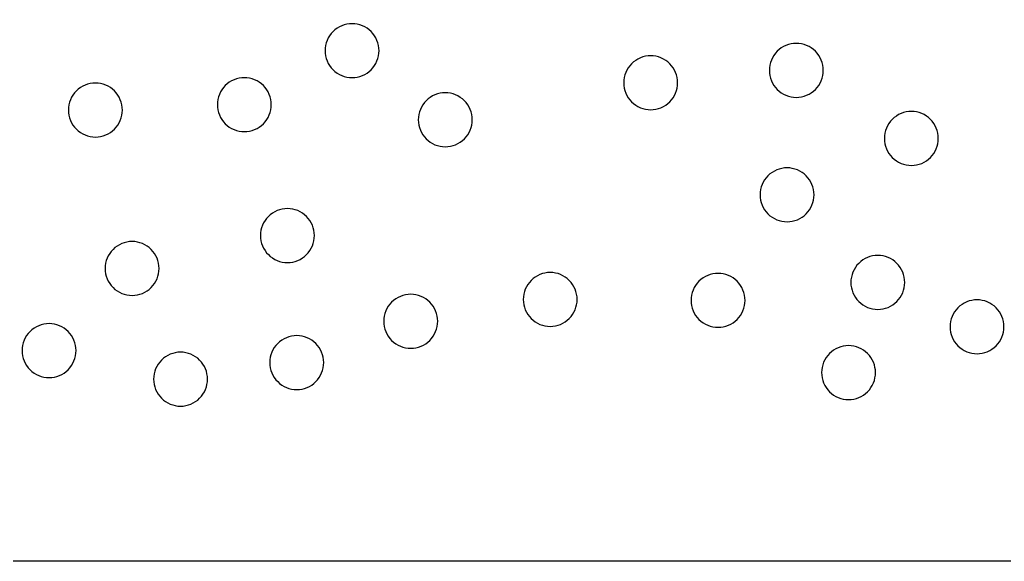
# Model space of a CAD drawing. Header units: millimetres. Extents: x 0 to 406, y 0 to 84.
# Drawn here: x 279.7 to 334.5, y 0 to 30.1 of the extents above; entities that cross this region are included whole.
import ezdxf

# ---------------------------------------------------------------- set-up
doc = ezdxf.new("R2010")
doc.units = ezdxf.units.MM

msp = doc.modelspace()

# ---------------------------------------------------------------- linework, layer by layer
at = {"color": 0}
for points in [[(0, 0), (0, 83.82), (406.4, 83.82), (406.4, 0), (0, 0)], [(299.187, 27.239), (299.296, 27.337), (299.395, 27.447), (299.483, 27.565), (299.558, 27.691), (299.621, 27.824), (299.671, 27.963), (299.707, 28.106), (299.728, 28.251), (299.735, 28.398), (299.728, 28.545), (299.707, 28.691), (299.671, 28.834), (299.621, 28.972), (299.558, 29.105), (299.483, 29.232), (299.395, 29.35), (299.296, 29.459), (299.187, 29.558), (299.069, 29.645), (298.942, 29.721), (298.809, 29.784), (298.671, 29.834), (298.528, 29.869), (298.382, 29.891), (298.235, 29.898), (298.088, 29.891), (297.943, 29.869), (297.8, 29.834), (297.661, 29.784), (297.528, 29.721), (297.402, 29.645), (297.284, 29.558), (297.175, 29.459), (297.076, 29.35), (296.988, 29.232), (296.912, 29.105), (296.85, 28.972), (296.8, 28.834), (296.764, 28.691), (296.743, 28.545), (296.735, 28.398), (296.743, 28.251), (296.764, 28.106), (296.8, 27.963), (296.85, 27.824), (296.912, 27.691), (296.988, 27.565), (297.076, 27.447), (297.175, 27.337), (297.284, 27.239), (297.402, 27.151), (297.528, 27.075), (297.661, 27.012), (297.8, 26.963), (297.943, 26.927), (298.088, 26.905), (298.235, 26.898), (298.382, 26.905), (298.528, 26.927), (298.671, 26.963), (298.809, 27.012), (298.942, 27.075), (299.069, 27.151), (299.187, 27.239)], [(324.008, 26.241), (324.107, 26.35), (324.194, 26.468), (324.27, 26.594), (324.333, 26.727), (324.383, 26.866), (324.418, 27.009), (324.44, 27.154), (324.447, 27.301), (324.44, 27.448), (324.418, 27.594), (324.383, 27.737), (324.333, 27.875), (324.27, 28.008), (324.194, 28.135), (324.107, 28.253), (324.008, 28.362), (323.899, 28.461), (323.78, 28.549), (323.654, 28.624), (323.521, 28.687), (323.383, 28.737), (323.24, 28.773), (323.094, 28.794), (322.947, 28.801), (322.8, 28.794), (322.655, 28.773), (322.512, 28.737), (322.373, 28.687), (322.24, 28.624), (322.114, 28.549), (321.996, 28.461), (321.886, 28.362), (321.788, 28.253), (321.7, 28.135), (321.624, 28.008), (321.561, 27.875), (321.512, 27.737), (321.476, 27.594), (321.454, 27.448), (321.447, 27.301), (321.454, 27.154), (321.476, 27.009), (321.512, 26.866), (321.561, 26.727), (321.624, 26.594), (321.7, 26.468), (321.788, 26.35), (321.886, 26.241), (321.996, 26.142), (322.114, 26.054), (322.24, 25.978), (322.373, 25.916), (322.512, 25.866), (322.655, 25.83), (322.8, 25.809), (322.947, 25.801), (323.094, 25.809), (323.24, 25.83), (323.383, 25.866), (323.521, 25.916), (323.654, 25.978), (323.78, 26.054), (323.899, 26.142), (324.008, 26.241)], [(315.907, 25.552), (316.006, 25.661), (316.094, 25.779), (316.169, 25.905), (316.232, 26.038), (316.282, 26.177), (316.318, 26.32), (316.339, 26.465), (316.346, 26.612), (316.339, 26.759), (316.318, 26.905), (316.282, 27.048), (316.232, 27.186), (316.169, 27.32), (316.094, 27.446), (316.006, 27.564), (315.907, 27.673), (315.798, 27.772), (315.68, 27.86), (315.553, 27.935), (315.42, 27.998), (315.282, 28.048), (315.139, 28.084), (314.993, 28.105), (314.846, 28.112), (314.699, 28.105), (314.554, 28.084), (314.411, 28.048), (314.272, 27.998), (314.139, 27.935), (314.013, 27.86), (313.895, 27.772), (313.786, 27.673), (313.687, 27.564), (313.599, 27.446), (313.523, 27.32), (313.461, 27.186), (313.411, 27.048), (313.375, 26.905), (313.354, 26.759), (313.346, 26.612), (313.354, 26.465), (313.375, 26.32), (313.411, 26.177), (313.461, 26.038), (313.523, 25.905), (313.599, 25.779), (313.687, 25.661), (313.786, 25.552), (313.895, 25.453), (314.013, 25.365), (314.139, 25.29), (314.272, 25.227), (314.411, 25.177), (314.554, 25.141), (314.699, 25.12), (314.846, 25.112), (314.993, 25.12), (315.139, 25.141), (315.282, 25.177), (315.42, 25.227), (315.553, 25.29), (315.68, 25.365), (315.798, 25.453), (315.907, 25.552)], [(293.302, 24.335), (293.401, 24.444), (293.489, 24.562), (293.565, 24.688), (293.628, 24.821), (293.677, 24.96), (293.713, 25.103), (293.735, 25.248), (293.742, 25.395), (293.735, 25.542), (293.713, 25.688), (293.677, 25.831), (293.628, 25.969), (293.565, 26.102), (293.489, 26.229), (293.401, 26.347), (293.302, 26.456), (293.193, 26.555), (293.075, 26.642), (292.949, 26.718), (292.816, 26.781), (292.677, 26.831), (292.534, 26.866), (292.389, 26.888), (292.242, 26.895), (292.095, 26.888), (291.949, 26.866), (291.806, 26.831), (291.668, 26.781), (291.535, 26.718), (291.408, 26.642), (291.29, 26.555), (291.181, 26.456), (291.082, 26.347), (290.995, 26.229), (290.919, 26.102), (290.856, 25.969), (290.806, 25.831), (290.771, 25.688), (290.749, 25.542), (290.742, 25.395), (290.749, 25.248), (290.771, 25.103), (290.806, 24.96), (290.856, 24.821), (290.919, 24.688), (290.995, 24.562), (291.082, 24.444), (291.181, 24.335), (291.29, 24.236), (291.408, 24.148), (291.535, 24.072), (291.668, 24.009), (291.806, 23.96), (291.949, 23.924), (292.095, 23.902), (292.242, 23.895), (292.389, 23.902), (292.534, 23.924), (292.677, 23.96), (292.816, 24.009), (292.949, 24.072), (293.075, 24.148), (293.193, 24.236), (293.302, 24.335)], [(285.019, 24.036), (285.118, 24.145), (285.206, 24.263), (285.281, 24.389), (285.344, 24.522), (285.394, 24.661), (285.43, 24.804), (285.451, 24.949), (285.458, 25.096), (285.451, 25.244), (285.43, 25.389), (285.394, 25.532), (285.344, 25.671), (285.281, 25.804), (285.206, 25.93), (285.118, 26.048), (285.019, 26.157), (284.91, 26.256), (284.792, 26.344), (284.666, 26.419), (284.533, 26.482), (284.394, 26.532), (284.251, 26.568), (284.106, 26.589), (283.958, 26.596), (283.811, 26.589), (283.666, 26.568), (283.523, 26.532), (283.384, 26.482), (283.251, 26.419), (283.125, 26.344), (283.007, 26.256), (282.898, 26.157), (282.799, 26.048), (282.711, 25.93), (282.636, 25.804), (282.573, 25.671), (282.523, 25.532), (282.487, 25.389), (282.466, 25.244), (282.458, 25.096), (282.466, 24.949), (282.487, 24.804), (282.523, 24.661), (282.573, 24.522), (282.636, 24.389), (282.711, 24.263), (282.799, 24.145), (282.898, 24.036), (283.007, 23.937), (283.125, 23.849), (283.251, 23.774), (283.384, 23.711), (283.523, 23.661), (283.666, 23.625), (283.811, 23.604), (283.958, 23.596), (284.106, 23.604), (284.251, 23.625), (284.394, 23.661), (284.533, 23.711), (284.666, 23.774), (284.792, 23.849), (284.91, 23.937), (285.019, 24.036)], [(304.481, 23.495), (304.58, 23.604), (304.667, 23.722), (304.743, 23.848), (304.806, 23.982), (304.856, 24.12), (304.891, 24.263), (304.913, 24.409), (304.92, 24.556), (304.913, 24.703), (304.891, 24.848), (304.856, 24.991), (304.806, 25.13), (304.743, 25.263), (304.667, 25.389), (304.58, 25.507), (304.481, 25.616), (304.372, 25.715), (304.254, 25.803), (304.127, 25.878), (303.994, 25.941), (303.856, 25.991), (303.713, 26.027), (303.567, 26.048), (303.42, 26.056), (303.273, 26.048), (303.128, 26.027), (302.985, 25.991), (302.846, 25.941), (302.713, 25.878), (302.587, 25.803), (302.469, 25.715), (302.36, 25.616), (302.261, 25.507), (302.173, 25.389), (302.097, 25.263), (302.034, 25.13), (301.985, 24.991), (301.949, 24.848), (301.927, 24.703), (301.92, 24.556), (301.927, 24.409), (301.949, 24.263), (301.985, 24.12), (302.034, 23.982), (302.097, 23.848), (302.173, 23.722), (302.261, 23.604), (302.36, 23.495), (302.469, 23.396), (302.587, 23.308), (302.713, 23.233), (302.846, 23.17), (302.985, 23.12), (303.128, 23.084), (303.273, 23.063), (303.42, 23.056), (303.567, 23.063), (303.713, 23.084), (303.856, 23.12), (303.994, 23.17), (304.127, 23.233), (304.254, 23.308), (304.372, 23.396), (304.481, 23.495)], [(330.408, 22.456), (330.507, 22.565), (330.594, 22.684), (330.67, 22.81), (330.733, 22.943), (330.782, 23.081), (330.818, 23.224), (330.84, 23.37), (330.847, 23.517), (330.84, 23.664), (330.818, 23.81), (330.782, 23.952), (330.733, 24.091), (330.67, 24.224), (330.594, 24.35), (330.507, 24.469), (330.408, 24.578), (330.299, 24.676), (330.18, 24.764), (330.054, 24.84), (329.921, 24.903), (329.782, 24.952), (329.64, 24.988), (329.494, 25.01), (329.347, 25.017), (329.2, 25.01), (329.054, 24.988), (328.912, 24.952), (328.773, 24.903), (328.64, 24.84), (328.514, 24.764), (328.395, 24.676), (328.286, 24.578), (328.188, 24.469), (328.1, 24.35), (328.024, 24.224), (327.961, 24.091), (327.912, 23.952), (327.876, 23.81), (327.854, 23.664), (327.847, 23.517), (327.854, 23.37), (327.876, 23.224), (327.912, 23.081), (327.961, 22.943), (328.024, 22.81), (328.1, 22.684), (328.188, 22.565), (328.286, 22.456), (328.395, 22.357), (328.514, 22.27), (328.64, 22.194), (328.773, 22.131), (328.912, 22.082), (329.054, 22.046), (329.2, 22.024), (329.347, 22.017), (329.494, 22.024), (329.64, 22.046), (329.782, 22.082), (329.921, 22.131), (330.054, 22.194), (330.18, 22.27), (330.299, 22.357), (330.408, 22.456)], [(323.492, 19.321), (323.591, 19.43), (323.679, 19.548), (323.755, 19.674), (323.817, 19.807), (323.867, 19.946), (323.903, 20.089), (323.924, 20.234), (323.932, 20.381), (323.924, 20.528), (323.903, 20.674), (323.867, 20.817), (323.817, 20.955), (323.755, 21.088), (323.679, 21.215), (323.591, 21.333), (323.492, 21.442), (323.383, 21.541), (323.265, 21.629), (323.139, 21.704), (323.006, 21.767), (322.867, 21.817), (322.724, 21.852), (322.579, 21.874), (322.432, 21.881), (322.285, 21.874), (322.139, 21.852), (321.996, 21.817), (321.858, 21.767), (321.725, 21.704), (321.598, 21.629), (321.48, 21.541), (321.371, 21.442), (321.272, 21.333), (321.184, 21.215), (321.109, 21.088), (321.046, 20.955), (320.996, 20.817), (320.96, 20.674), (320.939, 20.528), (320.932, 20.381), (320.939, 20.234), (320.96, 20.089), (320.996, 19.946), (321.046, 19.807), (321.109, 19.674), (321.184, 19.548), (321.272, 19.43), (321.371, 19.321), (321.48, 19.222), (321.598, 19.134), (321.725, 19.058), (321.858, 18.995), (321.996, 18.946), (322.139, 18.91), (322.285, 18.889), (322.432, 18.881), (322.579, 18.889), (322.724, 18.91), (322.867, 18.946), (323.006, 18.995), (323.139, 19.058), (323.265, 19.134), (323.383, 19.222), (323.492, 19.321)], [(295.701, 17.054), (295.799, 17.164), (295.887, 17.282), (295.963, 17.408), (296.026, 17.541), (296.075, 17.68), (296.111, 17.823), (296.133, 17.968), (296.14, 18.115), (296.133, 18.262), (296.111, 18.408), (296.075, 18.551), (296.026, 18.689), (295.963, 18.822), (295.887, 18.949), (295.799, 19.067), (295.701, 19.176), (295.591, 19.275), (295.473, 19.362), (295.347, 19.438), (295.214, 19.501), (295.075, 19.551), (294.933, 19.586), (294.787, 19.608), (294.64, 19.615), (294.493, 19.608), (294.347, 19.586), (294.204, 19.551), (294.066, 19.501), (293.933, 19.438), (293.807, 19.362), (293.688, 19.275), (293.579, 19.176), (293.48, 19.067), (293.393, 18.949), (293.317, 18.822), (293.254, 18.689), (293.204, 18.551), (293.169, 18.408), (293.147, 18.262), (293.14, 18.115), (293.147, 17.968), (293.169, 17.823), (293.204, 17.68), (293.254, 17.541), (293.317, 17.408), (293.393, 17.282), (293.48, 17.164), (293.579, 17.054), (293.688, 16.956), (293.807, 16.868), (293.933, 16.792), (294.066, 16.729), (294.204, 16.68), (294.347, 16.644), (294.493, 16.622), (294.64, 16.615), (294.787, 16.622), (294.933, 16.644), (295.075, 16.68), (295.214, 16.729), (295.347, 16.792), (295.473, 16.868), (295.591, 16.956), (295.701, 17.054)], [(287.06, 15.224), (287.159, 15.333), (287.247, 15.451), (287.322, 15.577), (287.385, 15.71), (287.435, 15.849), (287.47, 15.992), (287.492, 16.137), (287.499, 16.284), (287.492, 16.431), (287.47, 16.577), (287.435, 16.72), (287.385, 16.858), (287.322, 16.991), (287.247, 17.118), (287.159, 17.236), (287.06, 17.345), (286.951, 17.444), (286.833, 17.532), (286.706, 17.607), (286.573, 17.67), (286.435, 17.72), (286.292, 17.756), (286.146, 17.777), (285.999, 17.784), (285.852, 17.777), (285.707, 17.756), (285.564, 17.72), (285.425, 17.67), (285.292, 17.607), (285.166, 17.532), (285.048, 17.444), (284.939, 17.345), (284.84, 17.236), (284.752, 17.118), (284.676, 16.991), (284.613, 16.858), (284.564, 16.72), (284.528, 16.577), (284.507, 16.431), (284.499, 16.284), (284.507, 16.137), (284.528, 15.992), (284.564, 15.849), (284.613, 15.71), (284.676, 15.577), (284.752, 15.451), (284.84, 15.333), (284.939, 15.224), (285.048, 15.125), (285.166, 15.037), (285.292, 14.961), (285.425, 14.899), (285.564, 14.849), (285.707, 14.813), (285.852, 14.792), (285.999, 14.784), (286.146, 14.792), (286.292, 14.813), (286.435, 14.849), (286.573, 14.899), (286.706, 14.961), (286.833, 15.037), (286.951, 15.125), (287.06, 15.224)], [(328.541, 14.45), (328.64, 14.559), (328.727, 14.677), (328.803, 14.803), (328.866, 14.936), (328.916, 15.075), (328.951, 15.218), (328.973, 15.363), (328.98, 15.51), (328.973, 15.657), (328.951, 15.803), (328.916, 15.946), (328.866, 16.084), (328.803, 16.217), (328.727, 16.344), (328.64, 16.462), (328.541, 16.571), (328.432, 16.67), (328.314, 16.757), (328.187, 16.833), (328.054, 16.896), (327.916, 16.946), (327.773, 16.981), (327.627, 17.003), (327.48, 17.01), (327.333, 17.003), (327.188, 16.981), (327.045, 16.946), (326.906, 16.896), (326.773, 16.833), (326.647, 16.757), (326.529, 16.67), (326.42, 16.571), (326.321, 16.462), (326.233, 16.344), (326.157, 16.217), (326.094, 16.084), (326.045, 15.946), (326.009, 15.803), (325.987, 15.657), (325.98, 15.51), (325.987, 15.363), (326.009, 15.218), (326.045, 15.075), (326.094, 14.936), (326.157, 14.803), (326.233, 14.677), (326.321, 14.559), (326.42, 14.45), (326.529, 14.351), (326.647, 14.263), (326.773, 14.187), (326.906, 14.124), (327.045, 14.075), (327.188, 14.039), (327.333, 14.017), (327.48, 14.01), (327.627, 14.017), (327.773, 14.039), (327.916, 14.075), (328.054, 14.124), (328.187, 14.187), (328.314, 14.263), (328.432, 14.351), (328.541, 14.45)], [(310.317, 13.501), (310.416, 13.61), (310.504, 13.728), (310.579, 13.854), (310.642, 13.987), (310.692, 14.126), (310.728, 14.269), (310.749, 14.414), (310.756, 14.561), (310.749, 14.708), (310.728, 14.854), (310.692, 14.997), (310.642, 15.135), (310.579, 15.268), (310.504, 15.395), (310.416, 15.513), (310.317, 15.622), (310.208, 15.721), (310.09, 15.809), (309.963, 15.884), (309.83, 15.947), (309.692, 15.997), (309.549, 16.033), (309.403, 16.054), (309.256, 16.061), (309.109, 16.054), (308.964, 16.033), (308.821, 15.997), (308.682, 15.947), (308.549, 15.884), (308.423, 15.809), (308.305, 15.721), (308.196, 15.622), (308.097, 15.513), (308.009, 15.395), (307.934, 15.268), (307.871, 15.135), (307.821, 14.997), (307.785, 14.854), (307.764, 14.708), (307.756, 14.561), (307.764, 14.414), (307.785, 14.269), (307.821, 14.126), (307.871, 13.987), (307.934, 13.854), (308.009, 13.728), (308.097, 13.61), (308.196, 13.501), (308.305, 13.402), (308.423, 13.314), (308.549, 13.238), (308.682, 13.176), (308.821, 13.126), (308.964, 13.09), (309.109, 13.069), (309.256, 13.061), (309.403, 13.069), (309.549, 13.09), (309.692, 13.126), (309.83, 13.176), (309.963, 13.238), (310.09, 13.314), (310.208, 13.402), (310.317, 13.501)], [(319.655, 13.451), (319.754, 13.56), (319.841, 13.678), (319.917, 13.804), (319.98, 13.938), (320.029, 14.076), (320.065, 14.219), (320.087, 14.365), (320.094, 14.512), (320.087, 14.659), (320.065, 14.804), (320.029, 14.947), (319.98, 15.086), (319.917, 15.219), (319.841, 15.345), (319.754, 15.463), (319.655, 15.572), (319.546, 15.671), (319.427, 15.759), (319.301, 15.834), (319.168, 15.897), (319.03, 15.947), (318.887, 15.983), (318.741, 16.004), (318.594, 16.012), (318.447, 16.004), (318.301, 15.983), (318.159, 15.947), (318.02, 15.897), (317.887, 15.834), (317.761, 15.759), (317.642, 15.671), (317.533, 15.572), (317.435, 15.463), (317.347, 15.345), (317.271, 15.219), (317.208, 15.086), (317.159, 14.947), (317.123, 14.804), (317.101, 14.659), (317.094, 14.512), (317.101, 14.365), (317.123, 14.219), (317.159, 14.076), (317.208, 13.938), (317.271, 13.804), (317.347, 13.678), (317.435, 13.56), (317.533, 13.451), (317.642, 13.352), (317.761, 13.264), (317.887, 13.189), (318.02, 13.126), (318.159, 13.076), (318.301, 13.04), (318.447, 13.019), (318.594, 13.012), (318.741, 13.019), (318.887, 13.04), (319.03, 13.076), (319.168, 13.126), (319.301, 13.189), (319.427, 13.264), (319.546, 13.352), (319.655, 13.451)], [(302.559, 12.289), (302.658, 12.398), (302.746, 12.516), (302.822, 12.642), (302.885, 12.775), (302.934, 12.914), (302.97, 13.057), (302.991, 13.202), (302.999, 13.35), (302.991, 13.497), (302.97, 13.642), (302.934, 13.785), (302.885, 13.924), (302.822, 14.057), (302.746, 14.183), (302.658, 14.301), (302.559, 14.41), (302.45, 14.509), (302.332, 14.597), (302.206, 14.672), (302.073, 14.735), (301.934, 14.785), (301.791, 14.821), (301.646, 14.842), (301.499, 14.85), (301.352, 14.842), (301.206, 14.821), (301.063, 14.785), (300.925, 14.735), (300.792, 14.672), (300.665, 14.597), (300.547, 14.509), (300.438, 14.41), (300.339, 14.301), (300.251, 14.183), (300.176, 14.057), (300.113, 13.924), (300.063, 13.785), (300.028, 13.642), (300.006, 13.497), (299.999, 13.35), (300.006, 13.202), (300.028, 13.057), (300.063, 12.914), (300.113, 12.775), (300.176, 12.642), (300.251, 12.516), (300.339, 12.398), (300.438, 12.289), (300.547, 12.19), (300.665, 12.102), (300.792, 12.027), (300.925, 11.964), (301.063, 11.914), (301.206, 11.878), (301.352, 11.857), (301.499, 11.85), (301.646, 11.857), (301.791, 11.878), (301.934, 11.914), (302.073, 11.964), (302.206, 12.027), (302.332, 12.102), (302.45, 12.19), (302.559, 12.289)], [(334.059, 11.981), (334.158, 12.09), (334.246, 12.208), (334.322, 12.334), (334.384, 12.467), (334.434, 12.606), (334.47, 12.749), (334.491, 12.894), (334.499, 13.041), (334.491, 13.188), (334.47, 13.334), (334.434, 13.477), (334.384, 13.615), (334.322, 13.748), (334.246, 13.875), (334.158, 13.993), (334.059, 14.102), (333.95, 14.201), (333.832, 14.288), (333.706, 14.364), (333.573, 14.427), (333.434, 14.477), (333.291, 14.512), (333.146, 14.534), (332.999, 14.541), (332.852, 14.534), (332.706, 14.512), (332.563, 14.477), (332.425, 14.427), (332.292, 14.364), (332.165, 14.288), (332.047, 14.201), (331.938, 14.102), (331.839, 13.993), (331.751, 13.875), (331.676, 13.748), (331.613, 13.615), (331.563, 13.477), (331.527, 13.334), (331.506, 13.188), (331.499, 13.041), (331.506, 12.894), (331.527, 12.749), (331.563, 12.606), (331.613, 12.467), (331.676, 12.334), (331.751, 12.208), (331.839, 12.09), (331.938, 11.981), (332.047, 11.882), (332.165, 11.794), (332.292, 11.718), (332.425, 11.655), (332.563, 11.606), (332.706, 11.57), (332.852, 11.548), (332.999, 11.541), (333.146, 11.548), (333.291, 11.57), (333.434, 11.606), (333.573, 11.655), (333.706, 11.718), (333.832, 11.794), (333.95, 11.882), (334.059, 11.981)], [(282.442, 10.656), (282.541, 10.765), (282.629, 10.883), (282.704, 11.01), (282.767, 11.143), (282.817, 11.281), (282.853, 11.424), (282.874, 11.57), (282.882, 11.717), (282.874, 11.864), (282.853, 12.009), (282.817, 12.152), (282.767, 12.291), (282.704, 12.424), (282.629, 12.55), (282.541, 12.668), (282.442, 12.777), (282.333, 12.876), (282.215, 12.964), (282.089, 13.04), (281.956, 13.103), (281.817, 13.152), (281.674, 13.188), (281.529, 13.21), (281.382, 13.217), (281.235, 13.21), (281.089, 13.188), (280.946, 13.152), (280.808, 13.103), (280.674, 13.04), (280.548, 12.964), (280.43, 12.876), (280.321, 12.777), (280.222, 12.668), (280.134, 12.55), (280.059, 12.424), (279.996, 12.291), (279.946, 12.152), (279.91, 12.009), (279.889, 11.864), (279.882, 11.717), (279.889, 11.57), (279.91, 11.424), (279.946, 11.281), (279.996, 11.143), (280.059, 11.01), (280.134, 10.883), (280.222, 10.765), (280.321, 10.656), (280.43, 10.557), (280.548, 10.47), (280.674, 10.394), (280.808, 10.331), (280.946, 10.281), (281.089, 10.246), (281.235, 10.224), (281.382, 10.217), (281.529, 10.224), (281.674, 10.246), (281.817, 10.281), (281.956, 10.331), (282.089, 10.394), (282.215, 10.47), (282.333, 10.557), (282.442, 10.656)], [(296.219, 9.991), (296.318, 10.1), (296.406, 10.218), (296.481, 10.345), (296.544, 10.478), (296.594, 10.616), (296.63, 10.759), (296.651, 10.905), (296.659, 11.052), (296.651, 11.199), (296.63, 11.344), (296.594, 11.487), (296.544, 11.626), (296.481, 11.759), (296.406, 11.885), (296.318, 12.003), (296.219, 12.112), (296.11, 12.211), (295.992, 12.299), (295.866, 12.375), (295.733, 12.437), (295.594, 12.487), (295.451, 12.523), (295.306, 12.544), (295.159, 12.552), (295.012, 12.544), (294.866, 12.523), (294.723, 12.487), (294.585, 12.437), (294.452, 12.375), (294.325, 12.299), (294.207, 12.211), (294.098, 12.112), (293.999, 12.003), (293.911, 11.885), (293.836, 11.759), (293.773, 11.626), (293.723, 11.487), (293.687, 11.344), (293.666, 11.199), (293.659, 11.052), (293.666, 10.905), (293.687, 10.759), (293.723, 10.616), (293.773, 10.478), (293.836, 10.345), (293.911, 10.218), (293.999, 10.1), (294.098, 9.991), (294.207, 9.892), (294.325, 9.804), (294.452, 9.729), (294.585, 9.666), (294.723, 9.616), (294.866, 9.58), (295.012, 9.559), (295.159, 9.552), (295.306, 9.559), (295.451, 9.58), (295.594, 9.616), (295.733, 9.666), (295.866, 9.729), (295.992, 9.804), (296.11, 9.892), (296.219, 9.991)], [(289.756, 9.068), (289.855, 9.178), (289.943, 9.296), (290.018, 9.422), (290.081, 9.555), (290.131, 9.694), (290.166, 9.836), (290.188, 9.982), (290.195, 10.129), (290.188, 10.276), (290.166, 10.422), (290.131, 10.565), (290.081, 10.703), (290.018, 10.836), (289.943, 10.962), (289.855, 11.081), (289.756, 11.19), (289.647, 11.289), (289.529, 11.376), (289.402, 11.452), (289.269, 11.515), (289.131, 11.565), (288.988, 11.6), (288.842, 11.622), (288.695, 11.629), (288.548, 11.622), (288.403, 11.6), (288.26, 11.565), (288.121, 11.515), (287.988, 11.452), (287.862, 11.376), (287.744, 11.289), (287.635, 11.19), (287.536, 11.081), (287.448, 10.962), (287.372, 10.836), (287.309, 10.703), (287.26, 10.565), (287.224, 10.422), (287.203, 10.276), (287.195, 10.129), (287.203, 9.982), (287.224, 9.836), (287.26, 9.694), (287.309, 9.555), (287.372, 9.422), (287.448, 9.296), (287.536, 9.178), (287.635, 9.068), (287.744, 8.97), (287.862, 8.882), (287.988, 8.806), (288.121, 8.743), (288.26, 8.694), (288.403, 8.658), (288.548, 8.636), (288.695, 8.629), (288.842, 8.636), (288.988, 8.658), (289.131, 8.694), (289.269, 8.743), (289.402, 8.806), (289.529, 8.882), (289.647, 8.97), (289.756, 9.068)], [(326.913, 9.433), (327.012, 9.542), (327.1, 9.66), (327.176, 9.786), (327.239, 9.919), (327.288, 10.058), (327.324, 10.201), (327.346, 10.346), (327.353, 10.494), (327.346, 10.641), (327.324, 10.786), (327.288, 10.929), (327.239, 11.068), (327.176, 11.201), (327.1, 11.327), (327.012, 11.445), (326.913, 11.554), (326.804, 11.653), (326.686, 11.741), (326.56, 11.816), (326.427, 11.879), (326.288, 11.929), (326.145, 11.965), (326, 11.986), (325.853, 11.994), (325.706, 11.986), (325.56, 11.965), (325.417, 11.929), (325.279, 11.879), (325.146, 11.816), (325.019, 11.741), (324.901, 11.653), (324.792, 11.554), (324.693, 11.445), (324.606, 11.327), (324.53, 11.201), (324.467, 11.068), (324.417, 10.929), (324.382, 10.786), (324.36, 10.641), (324.353, 10.494), (324.36, 10.346), (324.382, 10.201), (324.417, 10.058), (324.467, 9.919), (324.53, 9.786), (324.606, 9.66), (324.693, 9.542), (324.792, 9.433), (324.901, 9.334), (325.019, 9.246), (325.146, 9.171), (325.279, 9.108), (325.417, 9.058), (325.56, 9.022), (325.706, 9.001), (325.853, 8.994), (326, 9.001), (326.145, 9.022), (326.288, 9.058), (326.427, 9.108), (326.56, 9.171), (326.686, 9.246), (326.804, 9.334), (326.913, 9.433)]]:
    msp.add_lwpolyline(points, dxfattribs=at)

doc.saveas('drawing.dxf')
